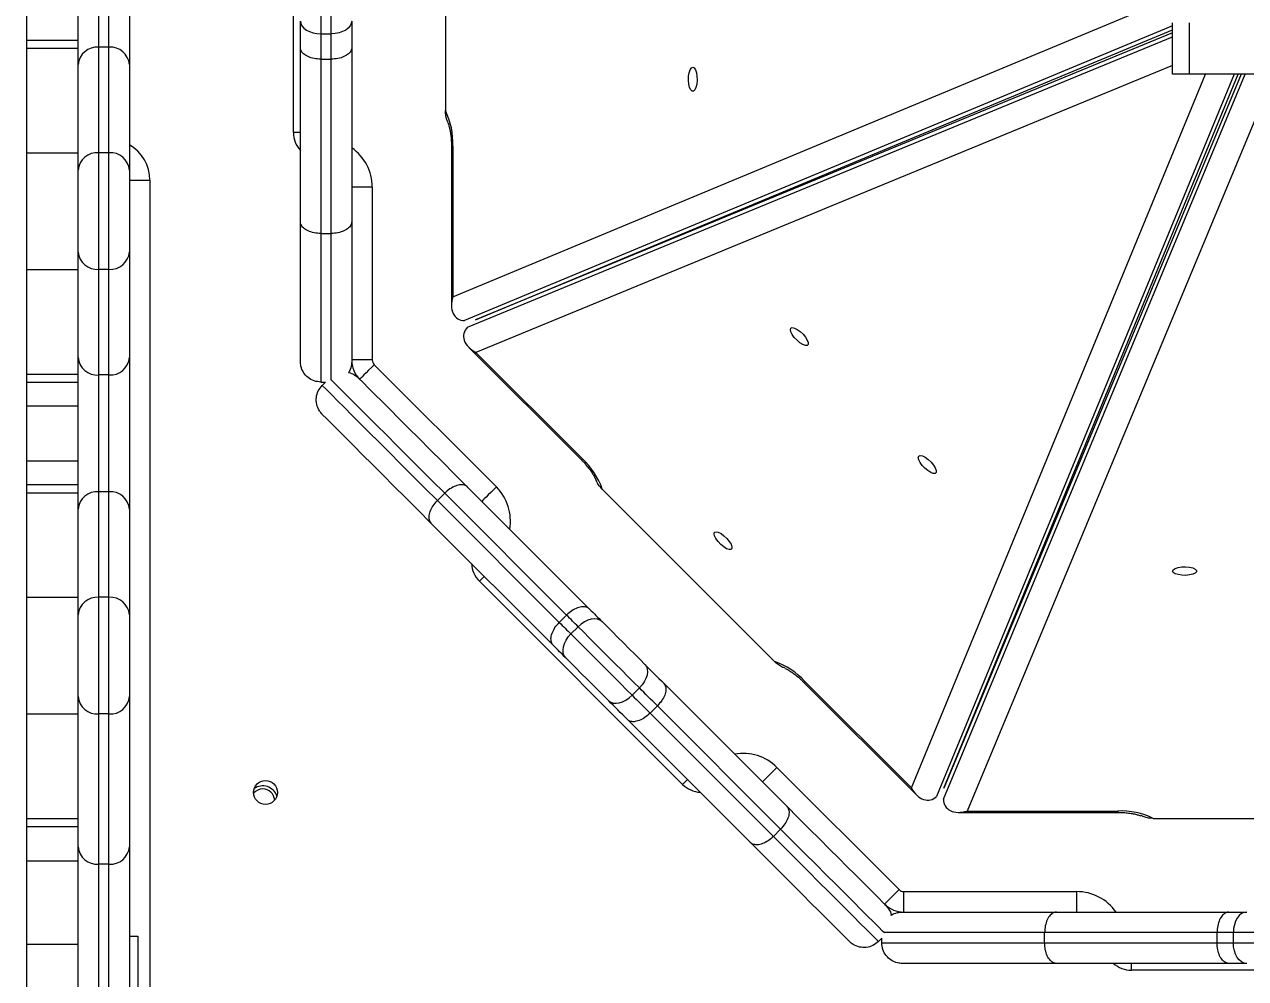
# Model space of a CAD drawing. Header units: millimetres. Extents: x -8760 to 8364, y -7998 to 7451.
# Drawn here: x -3661.3 to -3304.2, y -2698 to -2419 of the extents above; entities that cross this region are included whole.
import ezdxf

# ---------------------------------------------------------------- set-up
doc = ezdxf.new("R2010")
doc.units = ezdxf.units.MM
for name, color, linetype in [('DIKOM_ОБЪЕКТ', 7, 'Continuous'), ('DIKOM_РАЗМЕР_ЗОНА', 7, 'Continuous'), ('DIKOM_РАЗМЕР_ОБЪЕКТА', 7, 'Continuous')]:
    doc.layers.add(name, color=color, linetype=linetype)
doc.styles.add('style1', font='arial.ttf', dxfattribs={"width": 0.8})
doc.dimstyles.new('1-50', dxfattribs={"dimtxt": 300, "dimasz": 200, "dimexe": 100, "dimexo": 0, "dimgap": 100, "dimtad": 1, "dimtxsty": 'style1', "dimcen": 200, "dimclrd": 7, "dimclre": 7, "dimclrt": 7, "dimadec": 1, "dimazin": 2, "dimtfac": 1, "dimtmove": 0, "dimatfit": 2, "dimfxl": 0, "dimlwd": 25, "dimlwe": 18, "dimarcsym": 0})

# ---------------------------------------------------------------- blocks, each defined once
blk = doc.blocks.new('*D20')
at = {"layer": 'Defpoints', "color": 0, "transparency": 16777216}
for p in [(-3512.61, 5453.31), (-6482.31, -5470.42), (-3612.61, -5470.42)]:
    blk.add_point(p, dxfattribs=at)
at = {"layer": 'DIKOM_РАЗМЕР_ОБЪЕКТА', "color": 7, "lineweight": 18, "transparency": 16777216}
for p, q in [((-3512.61, 5453.31), (-6582.31, 5453.31)), ((-3612.61, -5470.42), (-6582.31, -5470.42))]:
    blk.add_line(p, q, dxfattribs=at)
at = {"layer": 'DIKOM_РАЗМЕР_ОБЪЕКТА', "color": 7, "lineweight": 25, "transparency": 16777216}
blk.add_line((-6482.31, 5253.31), (-6482.31, -5270.42), dxfattribs=at)
at = {"layer": 'DIKOM_РАЗМЕР_ОБЪЕКТА', "color": 7, "transparency": 16777216}
for points in [[(-6515.64, 5253.31), (-6448.98, 5253.31), (-6482.31, 5453.31)], [(-6515.64, -5270.42), (-6448.98, -5270.42), (-6482.31, -5470.42)]]:
    blk.add_solid(points, dxfattribs=at)
at = {"layer": 'DIKOM_РАЗМЕР_ОБЪЕКТА', "color": 7, "transparency": 16777216, "insert": (-6735.48, -84.03), "char_height": 300, "attachment_point": 5, "rotation": 90, "style": 'style1'}
blk.add_mtext('10900', dxfattribs=at)
blk = doc.blocks.new('*D21')
at = {"layer": 'Defpoints', "color": 0, "transparency": 16777216}
for p in [(-7755.65, -10.55), (8364.4, -2410.44), (8364.4, -7897.56)]:
    blk.add_point(p, dxfattribs=at)
at = {"layer": 'DIKOM_РАЗМЕР_ЗОНА', "color": 7, "lineweight": 18, "transparency": 16777216}
for p, q in [((-7755.65, -10.55), (-7755.65, -7997.56)), ((8364.4, -2410.44), (8364.4, -7997.56))]:
    blk.add_line(p, q, dxfattribs=at)
at = {"layer": 'DIKOM_РАЗМЕР_ЗОНА', "color": 7, "lineweight": 25, "transparency": 16777216}
blk.add_line((-7555.65, -7897.56), (8164.4, -7897.56), dxfattribs=at)
at = {"layer": 'DIKOM_РАЗМЕР_ЗОНА', "color": 7, "transparency": 16777216}
for points in [[(-7555.65, -7864.23), (-7555.65, -7930.9), (-7755.65, -7897.56)], [(8164.4, -7864.23), (8164.4, -7930.9), (8364.4, -7897.56)]]:
    blk.add_solid(points, dxfattribs=at)
at = {"layer": 'DIKOM_РАЗМЕР_ЗОНА', "color": 7, "transparency": 16777216, "insert": (1040.74, -7644.39), "char_height": 300, "attachment_point": 5, "style": 'style1'}
blk.add_mtext('16100', dxfattribs=at)
blk = doc.blocks.new('*D19')
at = {"layer": 'Defpoints', "color": 0, "transparency": 16777216}
for p in [(-5756.7, -306.55), (6365.48, -2710.55), (6365.48, -7111.41)]:
    blk.add_point(p, dxfattribs=at)
at = {"layer": 'DIKOM_РАЗМЕР_ОБЪЕКТА', "color": 7, "lineweight": 18, "transparency": 16777216}
for p, q in [((-5756.7, -306.55), (-5756.7, -7211.41)), ((6365.48, -2710.55), (6365.48, -7211.41))]:
    blk.add_line(p, q, dxfattribs=at)
at = {"layer": 'DIKOM_РАЗМЕР_ОБЪЕКТА', "color": 7, "lineweight": 25, "transparency": 16777216}
blk.add_line((-5556.7, -7111.41), (6165.48, -7111.41), dxfattribs=at)
at = {"layer": 'DIKOM_РАЗМЕР_ОБЪЕКТА', "color": 7, "transparency": 16777216}
for points in [[(-5556.7, -7078.08), (-5556.7, -7144.75), (-5756.7, -7111.41)], [(6165.48, -7078.08), (6165.48, -7144.75), (6365.48, -7111.41)]]:
    blk.add_solid(points, dxfattribs=at)
at = {"layer": 'DIKOM_РАЗМЕР_ОБЪЕКТА', "color": 7, "transparency": 16777216, "insert": (1047.24, -6858.24), "char_height": 300, "attachment_point": 5, "style": 'style1'}
blk.add_mtext('12100', dxfattribs=at)

msp = doc.modelspace()

# ---------------------------------------------------------------- linework, layer by layer
at = {"layer": 'DIKOM_ОБЪЕКТ', "color": 7, "linetype": 'Continuous', "lineweight": 15}
for p, q in [((-3582.608, -2450.554), (-3582.608, -2366.554)), ((-3538.2, -2372.946), (-3538.2, -2444.162)), ((-3645.608, -2430.734), (-3645.608, -2386.374)), ((-3630.608, -2386.374), (-3630.608, -2430.734)), ((-3639.609, -2391.492), (-3639.609, -2425.616)), ((-3636.608, -2425.616), (-3636.608, -2391.492)), ((-3574.608, -2396.354), (-3574.608, -2421.693)), ((-3571.608, -2421.693), (-3571.608, -2396.354)), ((-3536.049, -2498.593), (-3325.329, -2410.883)), ((-3660.608, -2423.554), (-3660.608, -2416.554)), ((-3580.609, -2425.782), (-3580.609, -2417.995)), ((-3565.608, -2417.995), (-3565.608, -2425.782)), ((-3325.608, -2419.397), (-3532.598, -2505.554)), ((-3529.385, -2505.382), (-3325.608, -2420.563)), ((-3325.608, -2433.554), (-3325.608, -2418.554)), ((-3320.609, -2433.554), (-3320.609, -2418.554)), ((-3660.608, -2423.554), (-3645.608, -2423.554)), ((-3660.608, -2425.905), (-3660.608, -2423.554)), ((-3574.608, -2421.693), (-3571.608, -2421.693)), ((-3574.608, -2421.693), (-3574.608, -2429.123)), ((-3571.608, -2429.123), (-3571.608, -2421.693)), ((-3531.775, -2507.542), (-3325.608, -2422.562)), ((-3325.608, -2421.398), (-3529.381, -2505.391)), ((-3660.608, -2425.905), (-3645.608, -2425.905)), ((-3660.608, -2456.492), (-3660.608, -2425.905)), ((-3639.609, -2425.616), (-3639.609, -2456.492)), ((-3636.608, -2425.616), (-3639.609, -2425.616)), ((-3636.608, -2456.492), (-3636.608, -2425.616)), ((-3580.609, -2476.636), (-3580.609, -2425.782)), ((-3565.608, -2425.782), (-3565.608, -2476.636)), ((-3645.608, -2461.611), (-3645.608, -2430.734)), ((-3630.608, -2430.734), (-3630.608, -2461.611)), ((-3574.608, -2429.123), (-3571.608, -2429.123)), ((-3574.608, -2429.123), (-3574.608, -2480.097)), ((-3571.608, -2480.097), (-3571.608, -2429.123)), ((-3325.608, -2430.948), (-3529.293, -2514.905)), ((-3401.959, -2642.238), (-3315.941, -2433.554)), ((-3307.555, -2433.554), (-3394.596, -2644.721)), ((-3392.608, -2645.544), (-3304.37, -2433.554)), ((-3392.445, -2642.327), (-3306.391, -2433.554)), ((-3305.536, -2433.554), (-3392.437, -2642.33)), ((-3320.609, -2433.554), (-3325.608, -2433.554)), ((-3035.788, -2433.554), (-3320.609, -2433.554)), ((-3297.937, -2438.275), (-3385.647, -2648.995)), ((-3580.609, -2450.554), (-3582.608, -2450.554)), ((-3660.608, -2456.492), (-3645.608, -2456.492)), ((-3660.608, -2490.616), (-3660.608, -2456.492)), ((-3639.609, -2456.492), (-3639.609, -2490.616)), ((-3636.608, -2456.492), (-3639.609, -2456.492)), ((-3636.608, -2490.616), (-3636.608, -2456.492)), ((-3536.448, -2454.554), (-3536.448, -2501.087)), ((-3536.049, -2454.554), (-3536.448, -2454.554)), ((-3536.049, -2454.554), (-3536.049, -2498.593)), ((-3645.608, -2485.497), (-3645.608, -2461.611)), ((-3630.608, -2461.611), (-3630.608, -2485.497)), ((-3630.608, -2464.554), (-3624.608, -2464.554)), ((-3624.608, -2464.554), (-3624.608, -2737.554)), ((-3559.608, -2466.554), (-3565.608, -2466.554)), ((-3559.608, -2466.554), (-3559.608, -2517.078)), ((-3580.609, -2517.554), (-3580.609, -2476.636)), ((-3565.608, -2476.636), (-3565.608, -2517.554)), ((-3574.608, -2480.097), (-3571.608, -2480.097)), ((-3574.608, -2480.097), (-3574.608, -2523.554)), ((-3571.608, -2522.985), (-3571.608, -2480.097)), ((-3645.608, -2516.374), (-3645.608, -2485.497)), ((-3630.608, -2485.497), (-3630.608, -2516.374)), ((-3660.608, -2490.616), (-3645.608, -2490.616)), ((-3660.608, -2521.203), (-3660.608, -2490.616)), ((-3636.608, -2490.616), (-3639.609, -2490.616)), ((-3639.609, -2490.616), (-3639.609, -2521.492)), ((-3636.608, -2521.492), (-3636.608, -2490.616)), ((-3531.339, -2513.422), (-3498.434, -2546.326)), ((-3645.608, -2560.734), (-3645.608, -2516.374)), ((-3630.608, -2516.374), (-3630.608, -2560.734)), ((-3559.608, -2517.078), (-3565.608, -2517.078)), ((-3529.293, -2514.905), (-3498.153, -2546.045)), ((-3565.605, -2517.321), (-3565.608, -2517.321)), ((-3559.023, -2518.492), (-3523.297, -2554.218)), ((-3660.608, -2521.203), (-3645.608, -2521.203)), ((-3660.608, -2523.554), (-3660.608, -2521.203)), ((-3660.608, -2523.554), (-3645.608, -2523.554)), ((-3660.608, -2530.554), (-3660.608, -2523.554)), ((-3636.608, -2521.492), (-3639.609, -2521.492)), ((-3639.609, -2521.492), (-3639.609, -2555.616)), ((-3636.608, -2555.616), (-3636.608, -2521.492)), ((-3574.608, -2523.554), (-3573.243, -2523.554)), ((-3574.208, -2524.52), (-3573.243, -2523.554)), ((-3660.608, -2530.554), (-3645.608, -2530.554)), ((-3660.608, -2546.554), (-3660.608, -2530.554)), ((-3660.608, -2546.554), (-3645.608, -2546.554)), ((-3660.608, -2553.554), (-3660.608, -2546.554)), ((-3660.608, -2553.554), (-3645.608, -2553.554)), ((-3660.608, -2555.905), (-3660.608, -2553.554)), ((-3660.608, -2555.905), (-3645.608, -2555.905)), ((-3660.608, -2586.492), (-3660.608, -2555.905)), ((-3639.609, -2555.616), (-3639.609, -2586.492)), ((-3636.608, -2555.616), (-3639.609, -2555.616)), ((-3636.608, -2586.492), (-3636.608, -2555.616)), ((-3540.536, -2558.192), (-3538.415, -2556.071)), ((-3502.775, -2591.711), (-3538.415, -2556.071)), ((-3531.732, -2554.268), (-3496.063, -2589.937)), ((-3492.325, -2554.914), (-3441.968, -2605.27)), ((-3540.536, -2558.192), (-3504.896, -2593.832)), ((-3645.608, -2591.611), (-3645.608, -2560.734)), ((-3630.608, -2560.734), (-3630.608, -2591.611)), ((-3506.67, -2600.543), (-3542.339, -2564.875)), ((-3468.85, -2641.192), (-3528.247, -2581.795)), ((-3660.608, -2586.492), (-3645.608, -2586.492)), ((-3660.608, -2620.616), (-3660.608, -2586.492)), ((-3639.609, -2586.492), (-3639.609, -2620.616)), ((-3636.608, -2586.492), (-3639.609, -2586.492)), ((-3636.608, -2620.616), (-3636.608, -2586.492)), ((-3645.608, -2615.497), (-3645.608, -2591.611)), ((-3630.608, -2591.611), (-3630.608, -2615.497)), ((-3504.896, -2593.832), (-3502.775, -2591.711)), ((-3501.518, -2597.21), (-3499.396, -2595.089)), ((-3483.6, -2615.128), (-3481.479, -2613.006)), ((-3474.345, -2611.655), (-3438.386, -2647.614)), ((-3433.381, -2611.38), (-3400.477, -2644.284)), ((-3433.099, -2611.098), (-3401.959, -2642.238)), ((-3645.608, -2659.431), (-3645.608, -2615.497)), ((-3630.608, -2615.497), (-3630.608, -2659.431)), ((-3660.608, -2620.616), (-3645.608, -2620.616)), ((-3660.608, -2651.203), (-3660.608, -2620.616)), ((-3636.608, -2620.616), (-3639.609, -2620.616)), ((-3639.609, -2620.616), (-3639.609, -2664.549)), ((-3636.608, -2664.549), (-3636.608, -2620.616)), ((-3478.347, -2620.381), (-3476.226, -2618.26)), ((-3478.347, -2620.381), (-3442.303, -2656.425)), ((-3440.181, -2654.304), (-3476.226, -2618.26)), ((-3448.993, -2658.221), (-3484.952, -2622.262)), ((-3441.272, -2636.243), (-3405.547, -2671.968)), ((-3385.647, -2648.995), (-3341.608, -2648.995)), ((-3341.608, -2648.995), (-3341.608, -2649.394)), ((-3660.608, -2651.203), (-3645.608, -2651.203)), ((-3660.608, -2653.554), (-3660.608, -2651.203)), ((-3388.142, -2649.394), (-3341.608, -2649.394)), ((-3331.216, -2651.145), (-3260.001, -2651.145)), ((-3660.608, -2653.554), (-3645.608, -2653.554)), ((-3660.608, -2663.554), (-3660.608, -2653.554)), ((-3442.303, -2656.425), (-3440.181, -2654.304)), ((-3645.608, -2706.082), (-3645.608, -2659.431)), ((-3630.608, -2659.431), (-3630.608, -2706.082)), ((-3660.608, -2663.554), (-3645.608, -2663.554)), ((-3660.608, -2687.978), (-3660.608, -2663.554)), ((-3636.608, -2664.549), (-3639.609, -2664.549)), ((-3639.609, -2664.549), (-3639.609, -2700.435)), ((-3636.608, -2700.435), (-3636.608, -2664.549)), ((-3404.132, -2672.554), (-3353.609, -2672.554)), ((-3404.132, -2678.554), (-3404.132, -2672.554)), ((-3353.609, -2678.554), (-3353.609, -2672.554)), ((-3409.615, -2676.38), (-3409.617, -2676.383)), ((-3404.608, -2678.554), (-3359.538, -2678.554)), ((-3359.538, -2678.554), (-3309.095, -2678.554)), ((-3309.095, -2678.554), (-3303.905, -2678.554)), ((-3362.989, -2684.554), (-3409.819, -2684.554)), ((-3312.586, -2684.554), (-3362.989, -2684.554)), ((-3362.989, -2687.554), (-3362.989, -2684.554)), ((-3307.808, -2684.554), (-3312.586, -2684.554)), ((-3312.586, -2687.554), (-3312.586, -2684.554)), ((-3282.469, -2684.554), (-3307.808, -2684.554)), ((-3307.808, -2687.554), (-3307.808, -2684.554)), ((-3660.608, -2687.978), (-3645.608, -2687.978)), ((-3660.608, -2706.802), (-3660.608, -2687.978)), ((-3630.608, -2685.554), (-3628.108, -2685.554)), ((-3628.108, -2685.554), (-3628.108, -2703.554)), ((-3411.574, -2687.154), (-3410.608, -2686.189)), ((-3410.608, -2687.554), (-3410.608, -2686.189)), ((-3410.608, -2687.554), (-3362.989, -2687.554)), ((-3362.989, -2687.554), (-3312.586, -2687.554)), ((-3312.586, -2687.554), (-3307.808, -2687.554)), ((-3307.808, -2687.554), (-3282.469, -2687.554)), ((-3359.538, -2693.554), (-3404.608, -2693.554)), ((-3309.095, -2693.554), (-3359.538, -2693.554)), ((-3337.608, -2695.554), (-3337.608, -2693.554)), ((-3253.608, -2695.554), (-3337.608, -2695.554)), ((-3303.905, -2693.554), (-3309.095, -2693.554))]:
    msp.add_line(p, q, dxfattribs=at)
at = {"layer": 'DIKOM_ОБЪЕКТ', "color": 7, "linetype": 'Continuous', "lineweight": 15, "flags": 128}
for points in [[(-3580.609, -2417.995), (-3580.493, -2418.716), (-3580.152, -2419.41), (-3579.597, -2420.05), (-3578.851, -2420.61), (-3577.942, -2421.07), (-3576.904, -2421.412), (-3575.779, -2421.622), (-3574.608, -2421.693)], [(-3565.608, -2417.995), (-3565.724, -2418.716), (-3566.065, -2419.41), (-3566.62, -2420.05), (-3567.366, -2420.61), (-3568.275, -2421.07), (-3569.312, -2421.412), (-3570.438, -2421.622), (-3571.608, -2421.693)], [(-3465.881, -2431.51), (-3465.474, -2431.699), (-3465.11, -2432.248), (-3464.831, -2433.095), (-3464.665, -2434.15), (-3464.631, -2435.299), (-3464.732, -2436.416), (-3464.958, -2437.38), (-3465.284, -2438.088), (-3465.674, -2438.462), (-3466.087, -2438.462), (-3466.478, -2438.088), (-3466.803, -2437.38), (-3467.029, -2436.416), (-3467.131, -2435.299), (-3467.097, -2434.15), (-3466.931, -2433.095), (-3466.651, -2432.248), (-3466.288, -2431.699), (-3465.881, -2431.51)], [(-3437.191, -2507.773), (-3436.769, -2507.619), (-3436.124, -2507.75), (-3435.327, -2508.152), (-3434.464, -2508.781), (-3433.628, -2509.568), (-3432.91, -2510.43), (-3432.387, -2511.272), (-3432.117, -2512.002), (-3432.129, -2512.543), (-3432.421, -2512.835), (-3432.962, -2512.847), (-3433.692, -2512.577), (-3434.534, -2512.054), (-3435.396, -2511.336), (-3436.183, -2510.5), (-3436.812, -2509.637), (-3437.214, -2508.84), (-3437.345, -2508.195), (-3437.191, -2507.773)], [(-3559.023, -2518.492), (-3559.85, -2519.32), (-3560.646, -2520.116), (-3561.38, -2520.849), (-3562.023, -2521.492), (-3562.55, -2522.02), (-3562.942, -2522.412), (-3563.184, -2522.653), (-3563.265, -2522.735)], [(-3538.415, -2556.071), (-3542.164, -2552.322), (-3545.755, -2548.731), (-3549.177, -2545.309), (-3552.42, -2542.065), (-3555.474, -2539.011), (-3558.329, -2536.156), (-3560.977, -2533.509), (-3563.409, -2531.077), (-3565.617, -2528.869), (-3567.594, -2526.891), (-3569.335, -2525.15), (-3570.835, -2523.651), (-3571.529, -2522.956)], [(-3563.602, -2522.398), (-3562.286, -2523.715), (-3560.7, -2525.301), (-3558.85, -2527.15), (-3556.744, -2529.256), (-3554.388, -2531.612), (-3551.792, -2534.208), (-3548.964, -2537.037), (-3545.914, -2540.086), (-3542.654, -2543.346), (-3539.195, -2546.805), (-3535.55, -2550.45), (-3531.732, -2554.268)], [(-3574.208, -2524.52), (-3572.956, -2525.772), (-3571.457, -2527.271), (-3569.716, -2529.013), (-3567.738, -2530.99), (-3565.53, -2533.198), (-3563.098, -2535.63), (-3560.451, -2538.277), (-3557.596, -2541.133), (-3554.541, -2544.187), (-3551.298, -2547.43), (-3547.876, -2550.852), (-3544.285, -2554.443), (-3540.536, -2558.192)], [(-3542.339, -2564.875), (-3546.157, -2561.056), (-3549.802, -2557.411), (-3553.261, -2553.953), (-3556.521, -2550.693), (-3559.57, -2547.643), (-3562.398, -2544.815), (-3564.995, -2542.218), (-3567.351, -2539.863), (-3569.457, -2537.756), (-3571.306, -2535.907), (-3572.892, -2534.321), (-3574.208, -2533.005)], [(-3399.777, -2545.187), (-3399.355, -2545.033), (-3398.711, -2545.164), (-3397.913, -2545.566), (-3397.05, -2546.194), (-3396.214, -2546.982), (-3395.496, -2547.844), (-3394.973, -2548.685), (-3394.704, -2549.416), (-3394.715, -2549.957), (-3395.007, -2550.249), (-3395.548, -2550.26), (-3396.279, -2549.99), (-3397.12, -2549.468), (-3397.982, -2548.75), (-3398.77, -2547.914), (-3399.398, -2547.051), (-3399.8, -2546.253), (-3399.931, -2545.609), (-3399.777, -2545.187)], [(-3498.153, -2546.045), (-3498.373, -2546.265), (-3498.434, -2546.326)], [(-3523.297, -2554.218), (-3524.125, -2555.046), (-3524.92, -2555.842), (-3525.654, -2556.575), (-3526.297, -2557.218), (-3526.824, -2557.746), (-3527.217, -2558.138), (-3527.458, -2558.379), (-3527.539, -2558.461)], [(-3459.485, -2567.481), (-3459.063, -2567.327), (-3458.418, -2567.458), (-3457.621, -2567.86), (-3456.758, -2568.489), (-3455.922, -2569.276), (-3455.204, -2570.138), (-3454.681, -2570.979), (-3454.411, -2571.71), (-3454.423, -2572.251), (-3454.715, -2572.543), (-3455.256, -2572.555), (-3455.986, -2572.285), (-3456.828, -2571.762), (-3457.69, -2571.044), (-3458.477, -2570.208), (-3459.106, -2569.345), (-3459.508, -2568.548), (-3459.639, -2567.903), (-3459.485, -2567.481)], [(-3325.564, -2578.826), (-3325.374, -2578.419), (-3324.826, -2578.056), (-3323.978, -2577.776), (-3322.923, -2577.611), (-3321.775, -2577.576), (-3320.658, -2577.678), (-3319.693, -2577.904), (-3318.986, -2578.229), (-3318.612, -2578.62), (-3318.612, -2579.033), (-3318.986, -2579.423), (-3319.693, -2579.749), (-3320.658, -2579.975), (-3321.775, -2580.076), (-3322.923, -2580.042), (-3323.978, -2579.876), (-3324.826, -2579.597), (-3325.374, -2579.234), (-3325.564, -2578.826)], [(-3526.832, -2580.381), (-3527.004, -2580.553), (-3527.532, -2581.08), (-3527.923, -2581.472), (-3528.165, -2581.714), (-3528.247, -2581.795)], [(-3499.396, -2595.089), (-3499.805, -2594.68), (-3500.218, -2594.268), (-3500.635, -2593.851), (-3501.055, -2593.43), (-3501.479, -2593.006), (-3501.907, -2592.578), (-3502.339, -2592.146), (-3502.775, -2591.711)], [(-3496.063, -2589.937), (-3495.591, -2590.41), (-3495.121, -2590.879), (-3494.656, -2591.344), (-3494.196, -2591.805), (-3493.739, -2592.262), (-3493.286, -2592.714), (-3492.838, -2593.162), (-3492.394, -2593.606)], [(-3504.896, -2593.832), (-3504.461, -2594.267), (-3504.029, -2594.699), (-3503.601, -2595.127), (-3503.176, -2595.552), (-3502.756, -2595.972), (-3502.339, -2596.389), (-3501.927, -2596.802), (-3501.518, -2597.21)], [(-3492.394, -2593.606), (-3493.014, -2593.15), (-3493.773, -2592.873), (-3494.642, -2592.788), (-3495.588, -2592.897), (-3496.574, -2593.197), (-3497.563, -2593.676), (-3498.516, -2594.314), (-3499.396, -2595.089)], [(-3481.479, -2613.006), (-3483.085, -2611.401), (-3484.824, -2609.662), (-3486.664, -2607.821), (-3488.571, -2605.914), (-3490.508, -2603.977), (-3492.44, -2602.046), (-3494.329, -2600.156), (-3496.141, -2598.345), (-3497.841, -2596.645), (-3499.396, -2595.089)], [(-3492.394, -2593.606), (-3491.016, -2594.985), (-3489.489, -2596.511), (-3487.858, -2598.142), (-3486.172, -2599.828), (-3484.479, -2601.521), (-3482.83, -2603.17), (-3481.272, -2604.728), (-3479.852, -2606.149)], [(-3503, -2604.213), (-3503.457, -2603.593), (-3503.734, -2602.834), (-3503.819, -2601.965), (-3503.709, -2601.019), (-3503.41, -2600.033), (-3502.931, -2599.044), (-3502.292, -2598.091), (-3501.518, -2597.21)], [(-3501.518, -2597.21), (-3499.962, -2598.766), (-3498.262, -2600.466), (-3496.451, -2602.278), (-3494.561, -2604.167), (-3492.63, -2606.098), (-3490.692, -2608.036), (-3488.786, -2609.943), (-3486.945, -2611.783), (-3485.206, -2613.522), (-3483.6, -2615.128)], [(-3503, -2604.213), (-3503.444, -2603.769), (-3503.893, -2603.321), (-3504.345, -2602.868), (-3504.802, -2602.411), (-3505.263, -2601.95), (-3505.728, -2601.485), (-3506.197, -2601.016), (-3506.67, -2600.543)], [(-3490.458, -2616.755), (-3491.879, -2615.335), (-3493.436, -2613.777), (-3495.086, -2612.128), (-3496.779, -2610.435), (-3498.465, -2608.748), (-3500.096, -2607.118), (-3501.622, -2605.591), (-3503, -2604.213)], [(-3479.852, -2606.149), (-3479.423, -2606.74), (-3479.174, -2607.472), (-3479.114, -2608.317), (-3479.245, -2609.24), (-3479.563, -2610.209), (-3480.055, -2611.184), (-3480.702, -2612.129), (-3481.479, -2613.006)], [(-3479.852, -2606.149), (-3479.189, -2606.811), (-3478.519, -2607.482), (-3477.841, -2608.16), (-3477.156, -2608.845), (-3476.463, -2609.537), (-3475.764, -2610.236), (-3475.058, -2610.942), (-3474.345, -2611.655)], [(-3476.226, -2618.26), (-3476.906, -2617.579), (-3477.58, -2616.905), (-3478.248, -2616.238), (-3478.908, -2615.577), (-3479.562, -2614.924), (-3480.208, -2614.277), (-3480.847, -2613.638), (-3481.479, -2613.006)], [(-3433.099, -2611.098), (-3433.319, -2611.319), (-3433.381, -2611.38)], [(-3490.458, -2616.755), (-3489.866, -2617.184), (-3489.134, -2617.433), (-3488.29, -2617.493), (-3487.366, -2617.362), (-3486.398, -2617.044), (-3485.423, -2616.552), (-3484.478, -2615.905), (-3483.6, -2615.128)], [(-3484.952, -2622.262), (-3485.665, -2621.549), (-3486.371, -2620.843), (-3487.07, -2620.143), (-3487.762, -2619.451), (-3488.447, -2618.766), (-3489.125, -2618.088), (-3489.795, -2617.418), (-3490.458, -2616.755)], [(-3483.6, -2615.128), (-3482.969, -2615.759), (-3482.33, -2616.398), (-3481.683, -2617.045), (-3481.03, -2617.698), (-3480.369, -2618.359), (-3479.702, -2619.027), (-3479.027, -2619.701), (-3478.347, -2620.381)], [(-3445.515, -2640.485), (-3445.434, -2640.404), (-3445.192, -2640.162), (-3444.8, -2639.77), (-3444.272, -2639.243), (-3443.629, -2638.6), (-3442.896, -2637.866), (-3442.1, -2637.07), (-3441.272, -2636.243)], [(-3467.435, -2639.778), (-3467.607, -2639.95), (-3468.135, -2640.477), (-3468.527, -2640.869), (-3468.768, -2641.111), (-3468.85, -2641.192)], [(-3438.386, -2647.614), (-3435.019, -2650.981), (-3431.806, -2654.195), (-3428.756, -2657.244), (-3425.883, -2660.117), (-3423.196, -2662.804), (-3420.706, -2665.294), (-3418.422, -2667.578), (-3416.352, -2669.649), (-3414.503, -2671.497), (-3412.884, -2673.116), (-3411.499, -2674.501), (-3410.354, -2675.647), (-3409.453, -2676.548)], [(-3442.303, -2656.425), (-3438.711, -2660.017), (-3435.284, -2663.444), (-3432.034, -2666.694), (-3428.973, -2669.755), (-3426.113, -2672.615), (-3423.465, -2675.263), (-3421.038, -2677.69), (-3418.842, -2679.886), (-3416.884, -2681.844), (-3415.173, -2683.555), (-3413.714, -2685.014), (-3412.513, -2686.216), (-3411.574, -2687.154)], [(-3409.855, -2684.63), (-3410.391, -2684.094), (-3411.592, -2682.893), (-3413.051, -2681.434), (-3414.763, -2679.723), (-3416.721, -2677.765), (-3418.917, -2675.569), (-3421.344, -2673.142), (-3423.992, -2670.494), (-3426.852, -2667.634), (-3429.912, -2664.573), (-3433.162, -2661.323), (-3436.59, -2657.896), (-3440.181, -2654.304)], [(-3420.059, -2687.154), (-3420.96, -2686.253), (-3422.105, -2685.108), (-3423.49, -2683.723), (-3425.11, -2682.103), (-3426.958, -2680.255), (-3429.028, -2678.185), (-3431.313, -2675.901), (-3433.803, -2673.41), (-3436.49, -2670.724), (-3439.363, -2667.851), (-3442.412, -2664.801), (-3445.626, -2661.588), (-3448.993, -2658.221)], [(-3409.789, -2676.211), (-3409.708, -2676.129), (-3409.466, -2675.888), (-3409.074, -2675.496), (-3408.547, -2674.968), (-3407.904, -2674.325), (-3407.17, -2673.592), (-3406.374, -2672.796), (-3405.547, -2671.968)], [(-3303.905, -2678.554), (-3304.666, -2678.669), (-3305.399, -2679.011), (-3306.073, -2679.565), (-3306.665, -2680.312), (-3307.15, -2681.221), (-3307.511, -2682.258), (-3307.733, -2683.384), (-3307.808, -2684.554)], [(-3303.905, -2693.554), (-3304.666, -2693.439), (-3305.399, -2693.097), (-3306.073, -2692.543), (-3306.665, -2691.797), (-3307.15, -2690.888), (-3307.511, -2689.85), (-3307.733, -2688.725), (-3307.808, -2687.554)]]:
    msp.add_lwpolyline(points, dxfattribs=at)
at = {"layer": 'DIKOM_ОБЪЕКТ', "color": 7, "linetype": 'Continuous', "lineweight": 15}
msp.add_circle((-3590.806, -2643.554), 3.5, dxfattribs=at)
for centre, radius, start, end in [((-3640.017, -2431.213), 5.612, 85.82598, 175.10996), ((-3636.2, -2431.213), 5.612, 4.8915, 94.1748), ((-3557.47, -2453.568), 21.444, 357.36353, 26.01695), ((-3574.608, -2450.554), 8, 180, 221.40962), ((-3640.017, -2462.089), 5.612, 85.82598, 175.10996), ((-3636.2, -2462.09), 5.612, 4.8915, 94.1748), ((-3636.608, -2464.554), 12, 0, 60), ((-3573.608, -2466.554), 14, 0, 55.1501), ((-3640.017, -2485.019), 5.612, 184.89006, 274.17432), ((-3636.2, -2485.019), 5.612, 265.82489, 355.10848), ((-3640.017, -2515.896), 5.612, 184.89006, 274.17432), ((-3636.2, -2515.895), 5.612, 265.82489, 355.10848), ((-3557.608, -2517.078), 8, 180, 225), ((-3557.608, -2517.078), 2, 180, 225), ((-3559.608, -2517.321), 6, 180, 194.94368), ((-3512.599, -2561.887), 21.44, 18.98152, 47.63979), ((-3640.017, -2561.213), 5.612, 85.82605, 175.1099), ((-3636.2, -2561.213), 5.612, 4.89156, 94.17474), ((-3533.196, -2564.118), 14, 349.8499, 45), ((-3522.59, -2576.138), 8, 183.59038, 225), ((-3640.017, -2592.089), 5.612, 85.82583, 175.10995), ((-3636.2, -2592.09), 5.612, 4.89151, 94.17496), ((-3448.943, -2625.547), 21.442, 42.36229, 71.01751), ((-3640.017, -2615.019), 5.612, 184.89005, 274.17417), ((-3636.2, -2615.019), 5.612, 265.82504, 355.10849), ((-3451.172, -2646.142), 14, 45, 100.1501), ((-3591.608, -2646.054), 4.4, 19.52222, 124.90815), ((-3463.193, -2635.535), 8, 225, 266.40962), ((-3591.608, -2646.054), 3.5, 90, 140.18672), ((-3591.608, -2646.054), 3.5, 4.24365, 90), ((-3340.622, -2670.415), 21.443, 63.98313, 92.6376), ((-3640.017, -2658.952), 5.612, 184.89028, 274.17394), ((-3636.2, -2658.952), 5.612, 265.82527, 355.10826), ((-3404.132, -2670.554), 2, 225, 270), ((-3353.608, -2686.554), 14, 34.8499, 90), ((-3404.132, -2670.554), 8, 225, 270), ((-3405.375, -2672.14), 6, 225, 239.94372), ((-3337.608, -2687.554), 8, 228.59038, 270)]:
    msp.add_arc(centre, radius, start, end, dxfattribs=at)
for centre, major_axis, start_param, end_param in [((-3530.448, -2498.593), (4.242, 6.36), 1.9894679, 3.5602643), ((-3525.332, -2510.944), (7.497, -1.498), 2.722921, 4.2937174), ((-3397.998, -2638.278), (-1.498, 7.497), 1.9894679, 3.5602643), ((-3385.647, -2643.394), (6.36, 4.242), 2.722921, 4.2937174)]:
    msp.add_ellipse(centre, major_axis=major_axis, ratio=0.6672067, start_param=start_param, end_param=end_param, dxfattribs=at)
for points, knots in [([(-3574.608, -2429.123), (-3575.282, -2429.086), (-3576.631, -2429.013), (-3578.425, -2428.438), (-3579.791, -2427.592), (-3580.478, -2426.661), (-3580.607, -2426.039), (-3580.608, -2425.791), (-3580.609, -2425.782)], [0, 0, 0, 0, 0.2143604, 0.4287442, 0.6432288, 0.8579799, 0.9946158, 1, 1, 1, 1]), ([(-3565.608, -2425.782), (-3565.608, -2425.791), (-3565.61, -2426.039), (-3565.739, -2426.661), (-3566.426, -2427.592), (-3567.792, -2428.438), (-3569.586, -2429.013), (-3570.934, -2429.086), (-3571.608, -2429.123)], [0, 0, 0, 0, 0.0053841, 0.1420186, 0.3567579, 0.5712573, 0.7856167, 1, 1, 1, 1]), ([(-3537.363, -2447.779), (-3537.521, -2447.474), (-3538.09, -2446.368), (-3538.153, -2445.088), (-3538.2, -2444.162)], [0, 0, 0, 0, 0.2761431, 1, 1, 1, 1]), ([(-3537.458, -2447.823), (-3537.458, -2447.824), (-3537.395, -2447.961), (-3537.213, -2448.49), (-3536.967, -2449.403), (-3536.732, -2450.603), (-3536.555, -2451.998), (-3536.461, -2453.348), (-3536.452, -2454.213), (-3536.448, -2454.554)], [0, 0, 0, 0, 0.0007805, 0.1536168, 0.3193083, 0.4965297, 0.6827466, 0.8751445, 1, 1, 1, 1]), ([(-3574.608, -2480.097), (-3575.283, -2480.059), (-3576.632, -2479.982), (-3578.428, -2479.386), (-3579.793, -2478.508), (-3580.475, -2477.547), (-3580.606, -2476.906), (-3580.608, -2476.65), (-3580.609, -2476.636)], [0, 0, 0, 0, 0.2146057, 0.4292441, 0.6438747, 0.8585636, 0.9923752, 1, 1, 1, 1]), ([(-3565.608, -2476.636), (-3565.609, -2476.65), (-3565.611, -2476.906), (-3565.741, -2477.547), (-3566.424, -2478.508), (-3567.789, -2479.386), (-3569.585, -2479.982), (-3570.934, -2480.059), (-3571.608, -2480.097)], [0, 0, 0, 0, 0.0076247, 0.1414321, 0.3561286, 0.5707571, 0.7853713, 1, 1, 1, 1]), ([(-3574.608, -2523.554), (-3575.281, -2523.488), (-3576.626, -2523.356), (-3578.417, -2522.329), (-3579.782, -2520.815), (-3580.478, -2519.138), (-3580.606, -2518.016), (-3580.608, -2517.566), (-3580.609, -2517.554)], [0, 0, 0, 0, 0.213529, 0.427075, 0.6409962, 0.8557765, 0.9961972, 1, 1, 1, 1]), ([(-3565.608, -2517.554), (-3565.608, -2517.566), (-3565.611, -2518.016), (-3565.766, -2519.117), (-3566.093, -2520.264), (-3566.551, -2520.774), (-3566.56, -2520.784)], [0, 0, 0, 0, 0.0104669, 0.3969522, 0.9881395, 1, 1, 1, 1]), ([(-3566.56, -2520.784), (-3566.552, -2520.785), (-3565.873, -2520.819), (-3564.829, -2521.401), (-3563.932, -2522.068), (-3563.609, -2522.391), (-3563.602, -2522.398)], [0, 0, 0, 0, 0.00699011, 0.59726004, 0.99098099, 1, 1, 1, 1]), ([(-3574.208, -2533.005), (-3574.216, -2532.998), (-3574.538, -2532.675), (-3575.242, -2531.783), (-3575.933, -2530.1), (-3576.033, -2528.068), (-3575.493, -2526.082), (-3574.636, -2525.04), (-3574.208, -2524.52)], [0, 0, 0, 0, 0.0032917, 0.1465902, 0.3614498, 0.5747621, 0.7873606, 1, 1, 1, 1]), ([(-3498.434, -2546.326), (-3498.239, -2546.526), (-3497.668, -2547.108), (-3496.787, -2548.106), (-3495.874, -2549.274), (-3495.147, -2550.35), (-3494.647, -2551.225), (-3494.472, -2551.622), (-3494.397, -2551.79)], [0, 0, 0, 0, 0.1023469, 0.2989804, 0.49351, 0.6832336, 0.8656251, 1, 1, 1, 1]), ([(-3492.325, -2554.914), (-3492.947, -2554.226), (-3493.81, -2553.272), (-3494.19, -2552.084), (-3494.296, -2551.752)], [0, 0, 0, 0, 0.7213809, 1, 1, 1, 1]), ([(-3531.732, -2554.268), (-3531.745, -2554.256), (-3531.927, -2554.077), (-3532.473, -2553.719), (-3533.628, -2553.525), (-3535.212, -2553.871), (-3536.903, -2554.72), (-3537.911, -2555.62), (-3538.415, -2556.071)], [0, 0, 0, 0, 0.00984942, 0.14133982, 0.35601823, 0.57067568, 0.7853365, 1, 1, 1, 1]), ([(-3542.339, -2564.875), (-3542.351, -2564.862), (-3542.53, -2564.68), (-3542.887, -2564.134), (-3543.082, -2562.979), (-3542.736, -2561.394), (-3541.887, -2559.704), (-3540.986, -2558.696), (-3540.536, -2558.192)], [0, 0, 0, 0, 0.0098526, 0.1413378, 0.3560189, 0.5706847, 0.7853374, 1, 1, 1, 1]), ([(-3496.063, -2589.937), (-3496.084, -2589.917), (-3496.269, -2589.737), (-3496.825, -2589.378), (-3497.974, -2589.178), (-3499.566, -2589.517), (-3501.262, -2590.361), (-3502.27, -2591.261), (-3502.775, -2591.711)], [0, 0, 0, 0, 0.0158991, 0.1413143, 0.3559773, 0.5706544, 0.7853267, 1, 1, 1, 1]), ([(-3506.67, -2600.543), (-3506.69, -2600.523), (-3506.87, -2600.338), (-3507.228, -2599.782), (-3507.429, -2598.633), (-3507.09, -2597.04), (-3506.246, -2595.345), (-3505.346, -2594.336), (-3504.896, -2593.832)], [0, 0, 0, 0, 0.0158991, 0.1413072, 0.3559805, 0.5706481, 0.7853234, 1, 1, 1, 1]), ([(-3438.819, -2607.237), (-3439.146, -2607.132), (-3440.33, -2606.753), (-3441.28, -2605.893), (-3441.968, -2605.27)], [0, 0, 0, 0, 0.27617282, 1, 1, 1, 1]), ([(-3438.855, -2607.335), (-3438.854, -2607.336), (-3438.713, -2607.388), (-3438.21, -2607.634), (-3437.39, -2608.104), (-3436.376, -2608.788), (-3435.264, -2609.649), (-3434.243, -2610.537), (-3433.624, -2611.142), (-3433.381, -2611.38)], [0, 0, 0, 0, 0.0007804, 0.1536144, 0.3193113, 0.4965273, 0.6827373, 0.8751379, 1, 1, 1, 1]), ([(-3474.345, -2611.655), (-3474.339, -2611.662), (-3474.164, -2611.838), (-3473.816, -2612.369), (-3473.644, -2613.513), (-3474.011, -2615.077), (-3474.874, -2616.752), (-3475.775, -2617.757), (-3476.226, -2618.26)], [0, 0, 0, 0, 0.0053843, 0.1420223, 0.356768, 0.5712566, 0.7856267, 1, 1, 1, 1]), ([(-3478.347, -2620.381), (-3478.849, -2620.832), (-3479.855, -2621.733), (-3481.53, -2622.596), (-3483.094, -2622.963), (-3484.237, -2622.79), (-3484.769, -2622.443), (-3484.945, -2622.268), (-3484.952, -2622.262)], [0, 0, 0, 0, 0.2143776, 0.4287599, 0.64324, 0.8579755, 0.9946183, 1, 1, 1, 1]), ([(-3438.386, -2647.614), (-3438.376, -2647.624), (-3438.197, -2647.806), (-3437.836, -2648.353), (-3437.639, -2649.514), (-3437.984, -2651.1), (-3438.831, -2652.792), (-3439.731, -2653.8), (-3440.181, -2654.304)], [0, 0, 0, 0, 0.0076208, 0.1414351, 0.3561225, 0.5707584, 0.7853768, 1, 1, 1, 1]), ([(-3341.608, -2649.394), (-3341.329, -2649.396), (-3340.514, -2649.404), (-3339.185, -2649.487), (-3337.714, -2649.668), (-3336.439, -2649.915), (-3335.466, -2650.18), (-3335.062, -2650.336), (-3334.89, -2650.402)], [0, 0, 0, 0, 0.1023579, 0.298987, 0.4935236, 0.6832417, 0.8656332, 1, 1, 1, 1]), ([(-3331.216, -2651.145), (-3332.142, -2651.099), (-3333.427, -2651.035), (-3334.536, -2650.463), (-3334.845, -2650.304)], [0, 0, 0, 0, 0.7213571, 1, 1, 1, 1]), ([(-3442.303, -2656.425), (-3442.807, -2656.875), (-3443.815, -2657.775), (-3445.506, -2658.623), (-3447.093, -2658.968), (-3448.254, -2658.771), (-3448.801, -2658.41), (-3448.983, -2658.231), (-3448.993, -2658.221)], [0, 0, 0, 0, 0.214617, 0.4292491, 0.6438739, 0.8585676, 0.9923741, 1, 1, 1, 1]), ([(-3409.453, -2676.548), (-3409.444, -2676.556), (-3409.127, -2676.875), (-3408.459, -2677.765), (-3407.88, -2678.806), (-3407.842, -2679.491), (-3407.841, -2679.504)], [0, 0, 0, 0, 0.01045419, 0.39694143, 0.98812289, 1, 1, 1, 1]), ([(-3407.841, -2679.504), (-3407.835, -2679.499), (-3407.333, -2679.041), (-3406.181, -2678.717), (-3405.075, -2678.555), (-3404.619, -2678.554), (-3404.608, -2678.554)], [0, 0, 0, 0, 0.0069744, 0.5972561, 0.9909536, 1, 1, 1, 1]), ([(-3359.538, -2678.554), (-3359.556, -2678.554), (-3359.81, -2678.557), (-3360.45, -2678.69), (-3361.404, -2679.369), (-3362.279, -2680.734), (-3362.874, -2682.53), (-3362.951, -2683.88), (-3362.989, -2684.554)], [0, 0, 0, 0, 0.0098468, 0.1413362, 0.3560128, 0.5706834, 0.7853399, 1, 1, 1, 1]), ([(-3309.095, -2678.554), (-3309.123, -2678.555), (-3309.381, -2678.558), (-3310.028, -2678.698), (-3310.982, -2679.369), (-3311.869, -2680.734), (-3312.47, -2682.53), (-3312.547, -2683.879), (-3312.586, -2684.554)], [0, 0, 0, 0, 0.0158986, 0.1413213, 0.3559821, 0.5706576, 0.7853324, 1, 1, 1, 1]), ([(-3411.574, -2687.154), (-3412.096, -2687.583), (-3413.141, -2688.441), (-3415.133, -2688.981), (-3417.17, -2688.876), (-3418.845, -2688.181), (-3419.733, -2687.481), (-3420.051, -2687.163), (-3420.059, -2687.154)], [0, 0, 0, 0, 0.213544, 0.4270754, 0.6409864, 0.8557851, 0.9962119, 1, 1, 1, 1]), ([(-3404.608, -2693.554), (-3404.619, -2693.554), (-3405.075, -2693.553), (-3406.203, -2693.421), (-3407.882, -2692.719), (-3409.389, -2691.354), (-3410.412, -2689.567), (-3410.543, -2688.225), (-3410.608, -2687.554)], [0, 0, 0, 0, 0.0032928, 0.1465941, 0.3614502, 0.5747637, 0.7873698, 1, 1, 1, 1]), ([(-3359.538, -2693.554), (-3359.556, -2693.554), (-3359.81, -2693.552), (-3360.45, -2693.418), (-3361.404, -2692.739), (-3362.279, -2691.374), (-3362.874, -2689.578), (-3362.951, -2688.229), (-3362.989, -2687.554)], [0, 0, 0, 0, 0.0098468, 0.1413364, 0.3560127, 0.5706834, 0.7853399, 1, 1, 1, 1]), ([(-3309.095, -2693.554), (-3309.123, -2693.554), (-3309.381, -2693.55), (-3310.028, -2693.411), (-3310.982, -2692.74), (-3311.869, -2691.374), (-3312.47, -2689.578), (-3312.547, -2688.229), (-3312.586, -2687.554)], [0, 0, 0, 0, 0.0158986, 0.1413214, 0.355982, 0.5706581, 0.7853323, 1, 1, 1, 1])]:
    msp.add_open_spline(points, degree=3, knots=knots, dxfattribs=at)

# ---------------------------------------------------------------- dimensions: what is measured, and where the dimension line sits
at = {"layer": 'DIKOM_РАЗМЕР_ЗОНА'}
dim = msp.add_linear_dim(base=(8364.404, -7897.564), p1=(-7755.645, -10.554), p2=(8364.404, -2410.44), text='16100', dimstyle='1-50', dxfattribs=at)
dim.commit()
dim.dimension.update_dxf_attribs({"geometry": '*D21', "text_midpoint": (1040.741, -7897.564), "dimtype": 160})
at = {"layer": 'DIKOM_РАЗМЕР_ОБЪЕКТА'}
dim = msp.add_linear_dim(base=(-6482.309, -5470.419), p1=(-3512.608, 5453.311), p2=(-3612.608, -5470.419), angle=90, text='10900', dimstyle='1-50', dxfattribs=at)
dim.commit()
dim.dimension.update_dxf_attribs({"geometry": '*D20', "text_midpoint": (-6482.309, -84.027), "dimtype": 160})
dim = msp.add_linear_dim(base=(6365.479, -7111.412), p1=(-5756.695, -306.554), p2=(6365.479, -2710.554), text='12100', dimstyle='1-50', dxfattribs=at)
dim.commit()
dim.dimension.update_dxf_attribs({"geometry": '*D19', "text_midpoint": (1047.24, -7111.412), "dimtype": 160})

doc.saveas('drawing.dxf')
